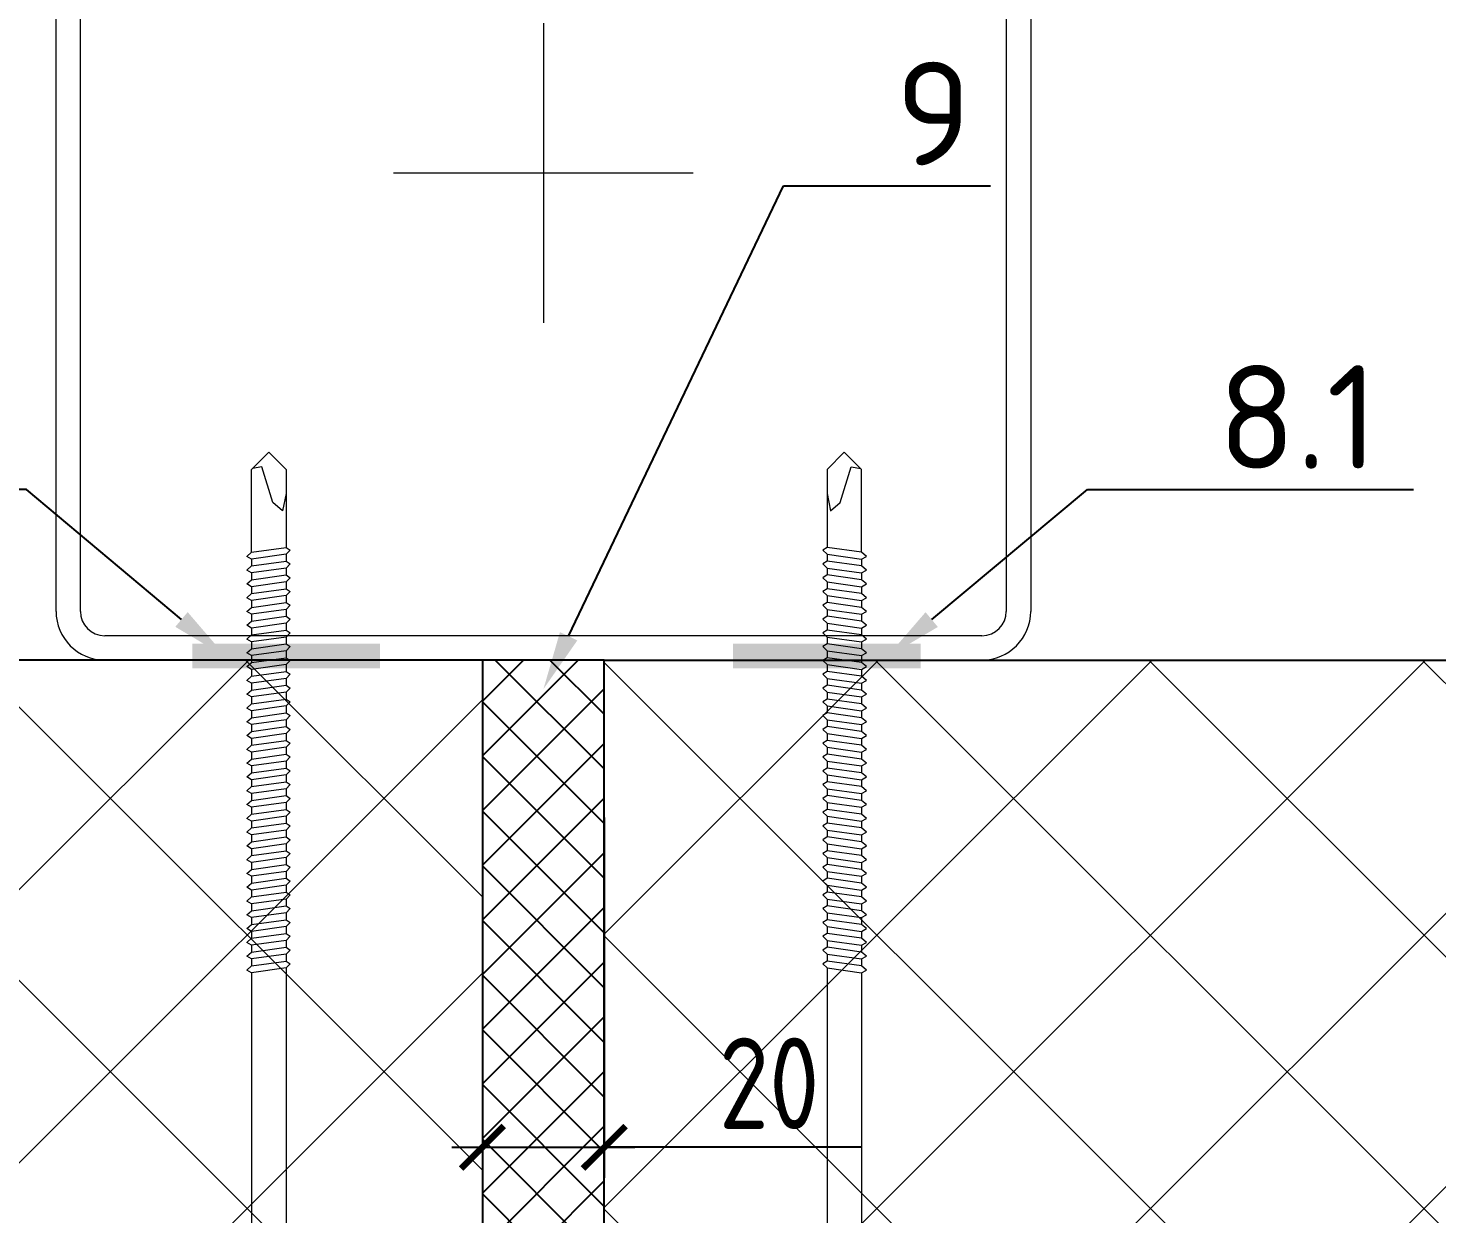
# Model space of a CAD drawing. Header units: millimetres. Extents: x -3689 to 3021565, y -698052 to -604547.
# Drawn here: x 2756806.1 to 2757037.3, y -669231.8 to -669037.1 of the extents above; entities that cross this region are included whole.
import ezdxf
from ezdxf import colors
from ezdxf.entities.mleader import LeaderData, LeaderLine
from ezdxf.math import Vec2, Vec3

# ---------------------------------------------------------------- set-up
doc = ezdxf.new("R2010")
doc.units = ezdxf.units.MM
doc.header["$PDMODE"] = 35
doc.layers.get('0').update_dxf_attribs({"lineweight": 0})
doc.layers.get('Defpoints').update_dxf_attribs({"color": 4})
doc.layers.add('A-FLOR-DIMS', color=133, linetype='Continuous', lineweight=0)
for name, color, linetype in [('A-FLOR-IDEN', 14, 'Continuous'), ('A-WALL-PATT', 181, 'Continuous'), ('S-METL', 14, 'Continuous'), ('S-WALL-PATT', 181, 'Continuous')]:
    doc.layers.add(name, color=color, linetype=linetype)
doc.styles.add('GOST 2.304', font='CS_Gost2304.shx')
doc.styles.add('ЕСКД', font='isocpeur.ttf')
doc.dimstyles.new('001.5', dxfattribs={"dimscale": 10, "dimtxt": 1.5, "dimasz": 0.7, "dimexe": 0.5, "dimexo": 0, "dimgap": 0.3, "dimtad": 1, "dimdec": 0, "dimrnd": 0.001, "dimtxsty": 'GOST 2.304', "dimblk": 'ARCHTICK', "dimcen": 0, "dimdle": 0.5, "dimclrd": 256, "dimclre": 256, "dimclrt": 256, "dimadec": 0, "dimazin": 2, "dimtfac": 0.75, "dimtdec": 0, "dimtmove": 1, "dimatfit": 3, "dimfxl": 1, "dimtolj": 1, "dimarcsym": 0})

# ---------------------------------------------------------------- blocks, each defined once
blk = doc.blocks.new('БК1')
at = {"color": 0, "linetype": 'ByBlock', "lineweight": 0, "ltscale": 60}
for p, q in [((-8180.458553099746, -262123.5185199365), (-8036.458553099746, -262123.5185199365)), ((-8180.458553099746, -262127.5185199365), (-8036.458553099746, -262127.5185199365)), ((-8188.458553099746, -262275.5185199365), (-8188.458553099746, -262131.5185199365)), ((-8184.458553099746, -262275.5185199365), (-8184.458553099746, -262131.5185199365)), ((-8032.458553099746, -262131.5185199365), (-8032.458553099746, -262275.5185199365)), ((-8028.458553099746, -262131.5185199365), (-8028.458553099746, -262275.5185199365)), ((-8108.458553099746, -262178.9185199365), (-8108.458553099746, -262228.1185199365)), ((-8133.058553099746, -262203.5185199365), (-8083.858553099746, -262203.5185199365)), ((-8036.458553099746, -262279.5185199365), (-8180.458553099746, -262279.5185199365)), ((-8036.458553099746, -262283.5185199365), (-8180.458553099746, -262283.5185199365))]:
    blk.add_line(p, q, dxfattribs=at)
for centre, radius, start, end in [((-8180.458553099746, -262131.5185199365), 8.000000000000002, 90, 180), ((-8036.458553099746, -262131.5185199365), 8.000000000000002, 0, 90), ((-8180.458553099746, -262131.5185199365), 4.000000000000001, 90, 180), ((-8036.458553099746, -262131.5185199365), 4.000000000000001, 0, 90), ((-8180.458553099746, -262275.5185199365), 8.000000000000002, 180, 270), ((-8180.458553099746, -262275.5185199365), 4.000000000000001, 180, 270), ((-8036.458553099746, -262275.5185199365), 4.000000000000001, 270, 0), ((-8036.458553099746, -262275.5185199365), 8.000000000000002, 270, 0)]:
    blk.add_arc(centre, radius, start, end, dxfattribs=at)
blk = doc.blocks.new('*U566')
at = {"lineweight": 0}
h = blk.add_hatch(dxfattribs=at)
h.set_pattern_fill('ANSI37', color=181, scale=10, style=0)
h.set_pattern_definition([(45, (90, -734.0553587846589), (-22.45064030267288, 22.45064030267288), []), (135, (90, -734.0553587846589), (-22.45064030267288, -22.45064030267288), [])])
h.paths.add_polyline_path([(0, 265.944641215341), (0, 0), (150, 0), (150, 265.944641215341)])
at = {"color": 5}
blk.add_line((150, 0), (150, 265.944641215341), dxfattribs=at)
at = {"color": 5, "lineweight": 0}
blk.add_line((0, 0), (150, 0), dxfattribs=at)
blk = doc.blocks.new('_ARCHTICK')
at = {"color": 0, "linetype": 'ByBlock', "const_width": 0.15}
blk.add_lwpolyline([(-0.5, -0.5), (0.5, 0.5)], dxfattribs=at)
blk = doc.blocks.new('*D597')
at = {"layer": 'A-FLOR-DIMS', "lineweight": -2, "ltscale": 10, "transparency": 16777216}
for p, q in [((2756880.667155484, -669166.7081351796), (2756880.667155484, -669225.876242116)), ((2756900.667155484, -669166.7081351796), (2756900.667155484, -669225.876242116)), ((2756875.667155484, -669220.876242116), (2756905.667155484, -669220.876242116)), ((2756942.882039781, -669220.876242116), (2756900.667155484, -669220.876242116))]:
    blk.add_line(p, q, dxfattribs=at)
at = {"layer": 'Defpoints', "color": 0, "ltscale": 10, "transparency": 16777216}
for p in [(2756880.667155484, -669166.7081351796), (2756900.667155484, -669166.7081351796), (2756900.667155484, -669220.876242116)]:
    blk.add_point(p, dxfattribs=at)
at = {"layer": 'A-FLOR-DIMS', "lineweight": -2, "ltscale": 10, "transparency": 16777216, "xscale": 7, "yscale": 7, "zscale": 7, "rotation": 180}
blk.add_blockref('_ARCHTICK', (2756880.667155484, -669220.876242116), dxfattribs=at)
at = {"layer": 'A-FLOR-DIMS', "lineweight": -2, "ltscale": 10, "transparency": 16777216, "xscale": 7, "yscale": 7, "zscale": 7}
blk.add_blockref('_ARCHTICK', (2756900.667155484, -669220.876242116), dxfattribs=at)
at = {"layer": 'A-FLOR-DIMS', "ltscale": 10, "transparency": 16777216, "insert": (2756927.739182638, -669210.376242116), "char_height": 15, "attachment_point": 5, "style": 'GOST 2.304'}
blk.add_mtext('\\A1;20', dxfattribs=at)
blk = doc.blocks.new('*U572')
at = {"color": 0, "lineweight": 0, "ltscale": 10}
for p, q in [((0.9999999999995483, 10.75821146399544), (-1.578047253216045e-13, 3.758211464021094)), ((1.999999999999548, 10.75821146399548), (0.9999999999995483, 10.75821146399544)), ((0.9999999999995483, 10.75821146399544), (1.000000000000452, -10.75821146399535)), ((2.000000000000452, -10.75821146399531), (1.999999999999548, 10.75821146399548)), ((4.999999999999596, 9.625768151993025), (1.999999999999596, 9.625768151992899)), ((1.999999999999596, 9.625768151992899), (2.000000000000404, -9.625768151992732)), ((5.000000000000404, -9.625768151992606), (4.999999999999596, 9.625768151993025)), ((-1.000000000000214, 5.095994904011563), (-6.200000000000213, 5.095994904011344)), ((-6.200000000000213, 5.095994904011344), (-6.199999999999785, -5.095994904011865)), ((-2.853031142658489e-13, 6.794659872000921), (-1.000000000000285, 6.794659872000879)), ((-1.000000000000285, 6.794659872000879), (-0.9999999999997147, -6.794659872000962)), ((-0.9999999999997861, -5.095994904011646), (-1.000000000000214, 5.095994904011563)), ((2.853031142658489e-13, -6.794659872000921), (-2.853031142658489e-13, 6.794659872000921)), ((-1.000000000000119, 2.831108280006405), (-6.200000000000118, 2.831108280006187)), ((5.960699671339194, 2.831108280006697), (4.999999999999881, 2.831108280006657)), ((5.960699671339194, 2.831108280006697), (6.413676996087806, 3.623818598440535)), ((6.75340998968594, -2.831108279977059), (5.960699671339194, 2.831108280006697)), ((6.413676996087806, 3.623818598440535), (7.093142983283565, 2.831108280006745)), ((7.093142983283565, 2.831108280006745), (7.885853301688519, -2.831108279977012)), ((8.225586295286144, 2.831108280006792), (7.093142983283565, 2.831108280006745)), ((8.225586295286144, 2.831108280006792), (7.093142983283565, 2.831108280006745)), ((8.225586295286144, 2.831108280006792), (8.678563620122066, 3.623818598440631)), ((9.018296613720201, -2.831108279976964), (8.225586295286144, 2.831108280006792)), ((8.678563620122066, 3.623818598440631), (9.358029607317826, 2.83110828000684)), ((9.358029607317826, 2.83110828000684), (10.15073992572278, -2.831108279976917)), ((10.49047291932041, 2.831108280006887), (9.358029607317826, 2.83110828000684)), ((10.49047291932041, 2.831108280006887), (9.358029607317826, 2.831108280006839)), ((10.49047291932041, 2.831108280006887), (10.94345024406902, 3.623818598440726)), ((11.28318323772536, -2.831108279976869), (10.49047291932041, 2.831108280006887)), ((10.94345024406902, 3.623818598440726), (11.62291623132298, 2.831108280006935)), ((11.62291623132298, 2.831108280006935), (12.41562654969883, -2.831108279976822)), ((12.75535954329646, 2.831108280006982), (11.62291623126478, 2.831108280006935)), ((12.75535954329646, 2.831108280006983), (11.62291623132298, 2.831108280006935)), ((12.75535954329646, 2.831108280006982), (13.20833686810328, 3.623818598440821)), ((13.54806986170141, -2.831108279976774), (12.75535954329646, 2.831108280006982)), ((13.20833686810328, 3.623818598440821), (13.88780285529904, 2.83110828000703)), ((13.88780285529904, 2.83110828000703), (14.68051317370399, -2.831108279976727)), ((15.02024616730162, 2.831108280007077), (13.88780285529904, 2.83110828000703)), ((15.02024616730162, 2.831108280007078), (13.88780285529904, 2.83110828000703)), ((15.02024616730162, 2.831108280007077), (15.47322349210843, 3.623818598440916)), ((15.81295648570657, -2.831108279976679), (15.02024616730162, 2.831108280007077)), ((15.47322349210843, 3.623818598440916), (16.1526894793042, 2.831108280007125)), ((16.1526894793042, 2.831108280007125), (16.94539979768004, -2.831108279976632)), ((17.28513279133588, 2.831108280007173), (16.1526894793042, 2.831108280007125)), ((17.28513279133588, 2.831108280007173), (16.1526894793042, 2.831108280007126)), ((17.28513279133588, 2.831108280007173), (17.73811011608449, 3.623818598441011)), ((18.07784310968262, -2.831108279976584), (17.28513279133588, 2.831108280007173)), ((17.73811011608449, 3.623818598441011), (18.41757610328025, 2.83110828000722)), ((18.41757610328025, 2.83110828000722), (19.2102864216852, -2.831108279976537)), ((19.55001941528283, 2.831108280007268), (18.41757610328025, 2.83110828000722)), ((19.55001941528283, 2.831108280007268), (18.41757610328025, 2.831108280007221)), ((19.55001941528283, 2.831108280007268), (20.00299674011875, 3.623818598441106)), ((20.34272973371688, -2.831108279976489), (19.55001941528283, 2.831108280007268)), ((20.00299674011875, 3.623818598441106), (20.68246272731451, 2.831108280007316)), ((20.68246272731451, 2.831108280007316), (21.47517304571946, -2.831108279976441)), ((21.81490603931709, 2.831108280007363), (20.68246272731451, 2.831108280007316)), ((104.5005885280032, 2.83110828001226), (20.68246272731451, 2.831108280007316)), ((104.5005885280032, 2.83110828001226), (104.9535658528391, 3.623818598446098)), ((105.2932988464372, -2.831108279971497), (104.5005885280032, 2.83110828001226)), ((104.9535658528391, 3.623818598446098), (105.6330318400348, 2.831108280012307)), ((105.6330318400348, 2.831108280012307), (106.4257421584398, -2.83110827997145)), ((106.7654751520374, 2.831108280012355), (105.6330318400348, 2.831108280012307)), ((106.7654751520956, 2.831108280012355), (107.2184524768442, 3.623818598446193)), ((107.5581854704424, -2.831108279971402), (106.7654751520956, 2.831108280012355)), ((107.2184524768442, 3.623818598446193), (107.89791846404, 2.831108280012402)), ((107.89791846404, 2.831108280012402), (108.690628782445, -2.831108279971355)), ((109.0303617760426, 2.83110828001245), (107.89791846404, 2.831108280012402)), ((109.0303617760426, 2.83110828001245), (109.4833391008785, 3.623818598446288)), ((109.8230720944767, -2.831108279971307), (109.0303617760426, 2.83110828001245)), ((109.4833391008785, 3.623818598446288), (110.1628050880743, 2.831108280012497)), ((110.1628050880743, 2.831108280012497), (110.9555154064792, -2.831108279971259)), ((111.2952484000768, 2.831108280012545), (110.1628050880743, 2.831108280012497)), ((111.2952484000768, 2.831108280012545), (111.7482257248255, 3.623818598446383)), ((112.0879587184818, -2.831108279971212), (111.2952484000768, 2.831108280012545)), ((111.7482257248255, 3.623818598446383), (112.4276917120794, 2.831108280012592)), ((112.4276917120794, 2.831108280012592), (113.2204020304553, -2.831108279971164)), ((113.5601350240529, 2.83110828001264), (112.4276917120212, 2.831108280012592)), ((113.5601350240529, 2.83110828001264), (114.0131123488597, 3.623818598446478)), ((114.3528453424579, -2.831108279971117), (113.5601350240529, 2.83110828001264)), ((114.0131123488597, 3.623818598446478), (114.6925783360555, 2.831108280012687)), ((114.6925783360555, 2.831108280012687), (115.4852886544604, -2.831108279971069)), ((115.8250216480581, 2.831108280012735), (114.6925783360555, 2.831108280012687)), ((115.8250216480581, 2.831108280012735), (116.2779989728649, 3.623818598446573)), ((116.617731966463, -2.831108279971022), (115.8250216480581, 2.831108280012735)), ((116.2779989728649, 3.623818598446573), (116.9574649600606, 2.831108280012782)), ((116.9574649600606, 2.831108280012782), (117.7501752784365, -2.831108279970974)), ((118.0899082720923, 2.83110828001283), (116.9574649600606, 2.831108280012782)), ((118.0899082720923, 2.83110828001283), (118.5428855968409, 3.623818598446668)), ((118.8826185904391, -2.831108279970927), (118.0899082720923, 2.83110828001283)), ((118.5428855968409, 3.623818598446668), (119.2223515840367, 2.831108280012878)), ((119.2223515840367, 2.831108280012878), (120.0150619024417, -2.831108279970879)), ((120.3547948960393, 2.831108280012925), (119.2223515840367, 2.831108280012878)), ((120.3547948960393, 2.831108280012925), (120.8077722208752, 3.623818598446763)), ((121.1475052144733, -2.831108279970831), (120.3547948960393, 2.831108280012925)), ((120.8077722208752, 3.623818598446763), (121.4872382080709, 2.831108280012973)), ((121.4872382080709, 2.831108280012973), (122.2799485264759, -2.831108279970784)), ((122.6196815200735, 2.83110828001302), (121.4872382080709, 2.831108280012973)), ((122.6196815200735, 2.83110828001302), (123.0726588448221, 3.623818598446859)), ((123.4123918384203, -2.831108279970736), (122.6196815200735, 2.83110828001302)), ((123.0726588448221, 3.623818598446859), (123.7521248320179, 2.831108280013068)), ((123.7521248320179, 2.831108280013068), (124.5448351504519, -2.831108279970689)), ((124.8845681440496, 2.831108280013115), (123.7521248320179, 2.831108280013068)), ((124.8845681440496, 2.831108280013114), (125.3375454687982, 3.623818598446953)), ((125.6772784623963, -2.831108279970642), (124.8845681440496, 2.831108280013114)), ((125.3375454687982, 3.623818598446953), (126.017011455994, 2.831108280013162)), ((126.017011455994, 2.831108280013162), (126.8097217743989, -2.831108279970595)), ((127.1494547679966, 2.831108280013209), (126.017011455994, 2.831108280013162)), ((127.1494547679966, 2.831108280013209), (127.6024320928325, 3.623818598447048)), ((127.9421650864306, -2.831108279970547), (127.1494547679966, 2.831108280013209)), ((127.6024320928325, 3.623818598447048), (128.2818980800282, 2.831108280013257)), ((128.2818980800282, 2.831108280013257), (129.0746083984332, -2.8311082799705)), ((129.4143413920308, 2.831108280013305), (128.2818980800282, 2.831108280013257)), ((129.4143413920308, 2.831108280013305), (129.8673187167794, 3.623818598447143)), ((130.2070517104358, -2.831108279970452), (129.4143413920308, 2.831108280013305)), ((129.8673187167794, 3.623818598447143), (130.5467847040334, 2.831108280013352)), ((130.5467847040334, 2.831108280013352), (131.3394950224092, -2.831108279970405)), ((131.6792280160069, 2.8311082800134), (130.5467847039752, 2.831108280013352)), ((131.6792280160069, 2.8311082800134), (132.1322053408137, 3.623818598447238)), ((132.4719383344118, -2.831108279970357), (131.6792280160069, 2.8311082800134)), ((132.1322053408137, 3.623818598447238), (132.8116713280095, 2.831108280013447)), ((132.8116713280095, 2.831108280013447), (133.6043816464144, -2.83110827997031)), ((133.944114640012, 2.831108280013495), (132.8116713280095, 2.831108280013447)), ((133.944114640012, 2.831108280013495), (134.3970919648189, 3.623818598447333)), ((134.736824958417, -2.831108279970262), (133.944114640012, 2.831108280013495)), ((134.3970919648189, 3.623818598447333), (135.0765579520146, 2.831108280013543)), ((135.0765579520146, 2.831108280013543), (135.8692682703904, -2.831108279970214)), ((136.2090012640463, 2.83110828001359), (135.0765579520146, 2.831108280013543)), ((136.2090012640463, 2.83110828001359), (136.6619785887949, 3.623818598447428)), ((137.001711582393, -2.831108279970167), (136.2090012640463, 2.83110828001359)), ((136.6619785887949, 3.623818598447428), (137.3414445759907, 2.831108280013638)), ((137.3414445759907, 2.831108280013638), (138.1341548943956, -2.831108279970119)), ((138.4738878879932, 2.831108280013685), (137.3414445759907, 2.831108280013638)), ((138.4738878879932, 2.831108280013685), (138.9268652128292, 3.623818598447524)), ((139.2665982064273, -2.831108279970072), (138.4738878879932, 2.831108280013685)), ((138.9268652128292, 3.623818598447524), (139.6063312000249, 2.831108280013733)), ((139.6063312000249, 2.831108280013733), (140.3990415184299, -2.831108279970024)), ((140.7387745120275, 2.83110828001378), (139.6063312000249, 2.831108280013733)), ((140.7387745120275, 2.83110828001378), (141.1917518367761, 3.623818598447619)), ((141.5314848303742, -2.831108279969976), (140.7387745120275, 2.83110828001378)), ((141.1917518367761, 3.623818598447619), (141.8712178239719, 2.831108280013828)), ((141.8712178239719, 2.831108280013828), (142.6639281424059, -2.831108279969929)), ((143.0036611360036, 2.831108280013875), (141.8712178239719, 2.831108280013828)), ((143.0036611360036, 2.831108280013875), (143.4566384608104, 3.623818598447714)), ((143.7963714544085, -2.831108279969881), (143.0036611360036, 2.831108280013875)), ((143.4566384608104, 3.623818598447714), (144.1361044480061, 2.831108280013923)), ((144.1361044480061, 2.831108280013923), (144.9288147664111, -2.831108279969834)), ((145.2685477600087, 2.83110828001397), (144.1361044480061, 2.831108280013923)), ((145.2685477600087, 2.83110828001397), (145.7215250848446, 3.623818598447809)), ((146.0612580784428, -2.831108279969786), (145.2685477600087, 2.83110828001397)), ((145.7215250848446, 3.623818598447809), (146.4009910720404, 2.831108280014018)), ((146.4009910720404, 2.831108280014018), (147.1937013903871, -2.831108279969739)), ((147.5334343839848, 2.831108280014065), (146.4009910720404, 2.831108280014018)), ((147.533434384043, 2.831108280014065), (147.9864117087916, 3.623818598447904)), ((148.3261447023897, -2.831108279969691), (147.533434384043, 2.831108280014065)), ((147.9864117087916, 3.623818598447904), (148.6658776959873, 2.831108280014113)), ((148.6658776959873, 2.831108280014113), (149.4585880144214, -2.831108279969644)), ((149.798321008019, 2.831108280014161), (148.6658776959873, 2.831108280014113)), ((149.798321008019, 2.831108280014161), (150.2512983328259, 3.623818598447999)), ((150.591031326424, -2.831108279969596), (149.798321008019, 2.831108280014161)), ((150.2512983328259, 3.623818598447999), (150.9307643200216, 2.831108280014208)), ((150.9307643200216, 2.831108280014208), (151.7234746384266, -2.831108279969548)), ((152.0632076320242, 2.831108280014256), (150.9307643200216, 2.831108280014208)), ((152.0632076320242, 2.831108280014256), (152.5161849568019, 3.623818598448094)), ((152.8559179504, -2.831108279969501), (152.0632076320242, 2.831108280014256)), ((152.5161849568019, 3.623818598448094), (153.1956509439977, 2.831108280014303)), ((153.1956509439977, 2.831108280014303), (153.9883612624026, -2.831108279969453)), ((154.3280942560002, 2.831108280014351), (153.1956509439977, 2.831108280014303)), ((154.3280942560002, 2.831108280014351), (154.7810715808071, 3.623818598448189)), ((155.1208045744052, -2.831108279969406), (154.3280942560002, 2.831108280014351)), ((154.7810715808071, 3.623818598448189), (155.4605375680028, 2.831108280014398)), ((155.4605375680028, 2.831108280014398), (156.2532478864078, -2.831108279969358)), ((156.5929808800054, 2.831108280014446), (155.4605375680028, 2.831108280014398)), ((156.5929808800054, 2.831108280014446), (157.0459582048413, 3.623818598448284)), ((157.3856911984394, -2.831108279969311), (156.5929808800054, 2.831108280014446)), ((157.0459582048413, 3.623818598448284), (157.7254241920371, 2.831108280014493)), ((157.7254241920371, 2.831108280014493), (158.518134510442, -2.831108279969263)), ((158.8578675040397, 2.831108280014541), (157.7254241920371, 2.831108280014493)), ((158.8578675040397, 2.831108280014541), (159.3108448287883, 3.623818598448379)), ((159.6505778223864, -2.831108279969216), (158.8578675040397, 2.831108280014541)), ((159.3108448287883, 3.623818598448379), (159.990310815984, 2.831108280014588)), ((159.990310815984, 2.831108280014588), (160.7830211344181, -2.831108279969168)), ((161.1227541280157, 2.831108280014636), (159.990310815984, 2.831108280014588)), ((161.1227541280157, 2.831108280014636), (161.5757314528225, 3.623818598448474)), ((161.9154644464207, -2.831108279969121), (161.1227541280157, 2.831108280014636)), ((161.5757314528225, 3.623818598448474), (162.2551974400183, 2.831108280014683)), ((162.2551974400183, 2.831108280014683), (163.0479077584232, -2.831108279969073)), ((163.3876407520209, 2.831108280014731), (162.2551974400183, 2.831108280014683)), ((163.3876407520209, 2.831108280014731), (163.8406180767986, 3.623818598448569)), ((164.1803510703967, -2.831108279969026), (163.3876407520209, 2.831108280014731)), ((163.8406180767986, 3.623818598448569), (164.5200840639943, 2.831108280014779)), ((164.5200840639943, 2.831108280014779), (165.3127943823993, -2.831108279968978)), ((165.6525273759969, 2.831108280014826), (164.5200840639943, 2.831108280014779)), ((165.6525273759969, 2.831108280014826), (166.1055047008037, 3.623818598448664)), ((166.4452376944019, -2.83110827996893), (165.6525273759969, 2.831108280014826)), ((166.1055047008037, 3.623818598448664), (166.7849706879995, 2.831108280014874)), ((166.7849706879995, 2.831108280014874), (167.5776810064336, -2.831108279968883)), ((167.9174140000312, 2.831108280014921), (166.7849706879995, 2.831108280014874)), ((167.9174140000312, 2.831108280014921), (168.370391324838, 3.62381859844876)), ((168.7101243184361, -2.831108279968835), (167.9174140000312, 2.831108280014921)), ((168.370391324838, 3.62381859844876), (169.0498573120338, 2.831108280014969)), ((169.0498573120338, 2.831108280014969), (169.8425676303805, -2.831108279968788)), ((170.1823006239781, 2.831108280015016), (169.0498573120338, 2.831108280014969)), ((170.1823006240363, 2.831108280015016), (170.6352779488141, 3.623818598448855)), ((170.9750109424122, -2.83110827996874), (170.1823006240363, 2.831108280015016)), ((170.6352779488141, 3.623818598448855), (171.3147439360098, 2.831108280015064)), ((171.3147439360098, 2.831108280015064), (172.1074542544148, -2.831108279968693)), ((172.4471872480124, 2.831108280015112), (171.3147439360098, 2.831108280015064)), ((172.4471872480124, 2.831108280015112), (172.9001645728192, 3.62381859844895)), ((173.2398975664173, -2.831108279968645), (172.4471872480124, 2.831108280015112)), ((172.9001645728192, 3.62381859844895), (173.579630560015, 2.831108280015159)), ((173.5796305600149, 2.831108280015159), (187.1689503039877, 2.83110828001573)), ((173.579630560015, 2.831108280015159), (174.3723408784199, -2.831108279968598)), ((187.168891720008, 2.83110828001573), (190, 1.699364696006077e-11)), ((187.6219276287947, 1.132443311997329), (187.310505717999, 2.689552866004499)), ((181.733222406422, -0.679465987201224), (187.6219276287947, 1.132443311997329)), ((190, 1.699364696006077e-11), (187.1688917200664, -2.83110827996806)), ((180.3742904320306, -2.264886624010712), (181.733222406422, -0.679465987201224)), ((183.2053987120226, -2.831108279968227), (180.3742904320306, -2.264886624010712)), ((-0.9999999999998811, -2.831108279977385), (-6.19999999999988, -2.831108279977603)), ((1.578047253205254e-13, -3.758211463995394), (1.000000000000452, -10.75821146399535)), ((6.75340998968594, -2.831108279977058), (5.000000000000119, -2.831108279977132)), ((7.432875976881695, -3.510574267172757), (6.75340998968594, -2.831108279977059)), ((7.885853301688519, -2.831108279977012), (7.432875976881695, -3.510574267172757)), ((9.018296613720201, -2.831108279976964), (7.885853301688519, -2.831108279977012)), ((9.018296613720201, -2.831108279976963), (7.885853301688519, -2.831108279977011)), ((9.697762600915956, -3.510574267172662), (9.018296613720201, -2.831108279976964)), ((10.15073992572278, -2.831108279976917), (9.697762600915956, -3.510574267172662)), ((11.28318323766715, -2.831108279976869), (10.15073992572278, -2.831108279976917)), ((11.28318323772536, -2.831108279976868), (10.15073992572278, -2.831108279976916)), ((11.96264922492111, -3.510574267172567), (11.28318323772536, -2.831108279976869)), ((12.41562654969883, -2.831108279976822), (11.96264922492111, -3.510574267172567)), ((13.54806986170141, -2.831108279976774), (12.41562654969883, -2.831108279976822)), ((13.54806986170141, -2.831108279976773), (12.41562654969883, -2.83110827997682)), ((14.22753584889717, -3.510574267172472), (13.54806986170141, -2.831108279976774)), ((14.68051317370399, -2.831108279976727), (14.22753584889717, -3.510574267172472)), ((15.81295648570657, -2.831108279976679), (14.68051317370399, -2.831108279976727)), ((15.81295648570657, -2.831108279976678), (14.68051317370399, -2.831108279976725)), ((16.49242247290232, -3.510574267172377), (15.81295648570657, -2.831108279976679)), ((16.94539979768004, -2.831108279976632), (16.49242247290232, -3.510574267172377)), ((18.07784310968262, -2.831108279976584), (16.94539979768004, -2.831108279976632)), ((18.07784310968262, -2.831108279976584), (16.94539979768004, -2.831108279976631)), ((18.75730909687838, -3.510574267172282), (18.07784310968262, -2.831108279976584)), ((19.2102864216852, -2.831108279976537), (18.75730909687838, -3.510574267172282)), ((20.34272973371688, -2.831108279976489), (19.2102864216852, -2.831108279976537)), ((20.34272973371688, -2.831108279976489), (19.2102864216852, -2.831108279976536)), ((21.02219572091264, -3.510574267172187), (20.34272973371688, -2.831108279976489)), ((21.47517304571946, -2.831108279976441), (21.02219572091264, -3.510574267172187)), ((105.2932988464372, -2.831108279971498), (21.47517304571946, -2.831108279976441)), ((105.972764833633, -3.510574267167195), (105.2932988464372, -2.831108279971497)), ((106.4257421584398, -2.83110827997145), (105.972764833633, -3.510574267167195)), ((107.5581854703842, -2.831108279971402), (106.4257421584398, -2.83110827997145)), ((108.2376514576382, -3.5105742671671), (107.5581854704424, -2.831108279971402)), ((108.690628782445, -2.831108279971355), (108.2376514576382, -3.5105742671671)), ((109.8230720944767, -2.831108279971307), (108.690628782445, -2.831108279971355)), ((110.5025380816724, -3.510574267167005), (109.8230720944767, -2.831108279971307)), ((110.9555154064792, -2.831108279971259), (110.5025380816724, -3.510574267167005)), ((112.0879587184236, -2.831108279971212), (110.9555154064792, -2.831108279971259)), ((112.7674247056776, -3.51057426716691), (112.0879587184818, -2.831108279971212)), ((113.2204020304553, -2.831108279971164), (112.7674247056776, -3.51057426716691)), ((114.3528453424579, -2.831108279971117), (113.2204020304553, -2.831108279971164)), ((115.0323113296536, -3.510574267166815), (114.3528453424579, -2.831108279971117)), ((115.4852886544604, -2.831108279971069), (115.0323113296536, -3.510574267166815)), ((116.617731966463, -2.831108279971022), (115.4852886544604, -2.831108279971069)), ((117.2971979536588, -3.510574267166719), (116.617731966463, -2.831108279971022)), ((117.7501752784365, -2.831108279970974), (117.2971979536588, -3.510574267166719)), ((118.8826185904391, -2.831108279970927), (117.7501752784365, -2.831108279970974)), ((119.5620845776348, -3.510574267166624), (118.8826185904391, -2.831108279970927)), ((120.0150619024417, -2.831108279970879), (119.5620845776348, -3.510574267166624)), ((121.1475052144733, -2.831108279970831), (120.0150619024417, -2.831108279970879)), ((121.8269712016691, -3.510574267166529), (121.1475052144733, -2.831108279970831)), ((122.2799485264759, -2.831108279970784), (121.8269712016691, -3.510574267166529)), ((123.4123918384203, -2.831108279970736), (122.2799485264759, -2.831108279970784)), ((124.0918578256743, -3.510574267166434), (123.4123918384203, -2.831108279970736)), ((124.5448351504519, -2.831108279970689), (124.0918578256743, -3.510574267166434)), ((125.6772784623963, -2.831108279970641), (124.5448351504519, -2.831108279970689)), ((126.3567444495921, -3.51057426716634), (125.6772784623963, -2.831108279970642)), ((126.8097217743989, -2.831108279970595), (126.3567444495921, -3.51057426716634)), ((127.9421650864306, -2.831108279970547), (126.8097217743989, -2.831108279970595)), ((128.6216310736264, -3.510574267166245), (127.9421650864306, -2.831108279970547)), ((129.0746083984332, -2.8311082799705), (128.6216310736264, -3.510574267166245)), ((130.2070517103776, -2.831108279970452), (129.0746083984332, -2.8311082799705)), ((130.8865176976315, -3.51057426716615), (130.2070517104358, -2.831108279970452)), ((131.3394950224092, -2.831108279970405), (130.8865176976315, -3.51057426716615)), ((132.4719383344118, -2.831108279970357), (131.3394950224092, -2.831108279970405)), ((133.1514043216076, -3.510574267166055), (132.4719383344118, -2.831108279970357)), ((133.6043816464144, -2.83110827997031), (133.1514043216076, -3.510574267166055)), ((134.736824958417, -2.831108279970262), (133.6043816464144, -2.83110827997031)), ((135.4162909456127, -3.51057426716596), (134.736824958417, -2.831108279970262)), ((135.8692682703904, -2.831108279970214), (135.4162909456127, -3.51057426716596)), ((137.001711582393, -2.831108279970167), (135.8692682703904, -2.831108279970214)), ((137.6811775695888, -3.510574267165865), (137.001711582393, -2.831108279970167)), ((138.1341548943956, -2.831108279970119), (137.6811775695888, -3.510574267165865)), ((139.2665982064273, -2.831108279970072), (138.1341548943956, -2.831108279970119)), ((139.946064193623, -3.51057426716577), (139.2665982064273, -2.831108279970072)), ((140.3990415184299, -2.831108279970024), (139.946064193623, -3.51057426716577)), ((141.5314848303742, -2.831108279969976), (140.3990415184299, -2.831108279970024)), ((142.2109508176282, -3.510574267165675), (141.5314848303742, -2.831108279969976)), ((142.6639281424059, -2.831108279969929), (142.2109508176282, -3.510574267165675)), ((143.7963714544085, -2.831108279969881), (142.6639281424059, -2.831108279969929)), ((144.4758374416043, -3.51057426716558), (143.7963714544085, -2.831108279969881)), ((144.9288147664111, -2.831108279969834), (144.4758374416043, -3.51057426716558)), ((146.0612580784428, -2.831108279969786), (144.9288147664111, -2.831108279969834)), ((146.7407240656385, -3.510574267165484), (146.0612580784428, -2.831108279969786)), ((147.1937013903871, -2.831108279969739), (146.7407240656385, -3.510574267165484)), ((148.3261447023897, -2.831108279969691), (147.1937013903871, -2.831108279969739)), ((149.0056106895855, -3.510574267165389), (148.3261447023897, -2.831108279969691)), ((149.4585880144214, -2.831108279969644), (149.0056106895855, -3.510574267165389)), ((150.591031326424, -2.831108279969596), (149.4585880144214, -2.831108279969644)), ((151.2704973136197, -3.510574267165294), (150.591031326424, -2.831108279969596)), ((151.7234746384266, -2.831108279969548), (151.2704973136197, -3.510574267165294)), ((152.8559179504, -2.831108279969501), (151.7234746384266, -2.831108279969548)), ((153.5353839376249, -3.510574267165199), (152.8559179504, -2.831108279969501)), ((153.9883612624026, -2.831108279969453), (153.5353839376249, -3.510574267165199)), ((155.1208045744052, -2.831108279969406), (153.9883612624026, -2.831108279969453)), ((155.8002705616009, -3.510574267165104), (155.1208045744052, -2.831108279969406)), ((156.2532478864078, -2.831108279969358), (155.8002705616009, -3.510574267165104)), ((157.3856911984394, -2.831108279969311), (156.2532478864078, -2.831108279969358)), ((158.0651571856352, -3.510574267165009), (157.3856911984394, -2.831108279969311)), ((158.518134510442, -2.831108279969263), (158.0651571856352, -3.510574267165009)), ((159.6505778223864, -2.831108279969216), (158.5181345103838, -2.831108279969263)), ((160.3300438095822, -3.510574267164914), (159.6505778223864, -2.831108279969216)), ((160.7830211344181, -2.831108279969168), (160.3300438095822, -3.510574267164914)), ((161.9154644464207, -2.831108279969121), (160.7830211344181, -2.831108279969168)), ((162.5949304336164, -3.510574267164818), (161.9154644464207, -2.831108279969121)), ((163.0479077584232, -2.831108279969073), (162.5949304336164, -3.510574267164818)), ((164.1803510703967, -2.831108279969026), (163.0479077584232, -2.831108279969073)), ((164.8598170576507, -3.510574267164723), (164.1803510703967, -2.831108279969026)), ((165.3127943823993, -2.831108279968978), (164.8598170576507, -3.510574267164723)), ((166.4452376944019, -2.83110827996893), (165.3127943823993, -2.831108279968978)), ((167.1247036815976, -3.510574267164628), (166.4452376944019, -2.83110827996893)), ((167.5776810064336, -2.831108279968883), (167.1247036815976, -3.510574267164628)), ((168.7101243184361, -2.831108279968835), (167.5776810064336, -2.831108279968883)), ((169.3895903056319, -3.510574267164533), (168.7101243184361, -2.831108279968835)), ((169.8425676303805, -2.831108279968788), (169.3895903056319, -3.510574267164533)), ((170.9750109424122, -2.83110827996874), (169.8425676303805, -2.831108279968788)), ((171.6544769296079, -3.510574267164438), (170.9750109424122, -2.83110827996874)), ((172.1074542544148, -2.831108279968693), (171.6544769296079, -3.510574267164438)), ((173.2398975664173, -2.831108279968645), (172.1074542544148, -2.831108279968693)), ((173.9193635536131, -3.510574267164343), (173.2398975664173, -2.831108279968645)), ((174.3723408784199, -2.831108279968598), (173.9193635536131, -3.510574267164343)), ((187.1689503040461, -2.83110827996806), (174.3723408784199, -2.831108279968598)), ((-6.199999999999785, -5.095994904011865), (-0.9999999999997861, -5.095994904011646)), ((-0.9999999999997147, -6.794659872000962), (2.853031142658489e-13, -6.794659872000921)), ((1.000000000000452, -10.75821146399535), (2.000000000000452, -10.75821146399531)), ((2.000000000000404, -9.625768151992732), (5.000000000000404, -9.625768151992606))]:
    blk.add_line(p, q, dxfattribs=at)

msp = doc.modelspace()

# ---------------------------------------------------------------- hatches: boundary and pattern name
at = {"layer": 'A-WALL-PATT'}
h = msp.add_hatch(dxfattribs=at)
h.set_pattern_fill('ANSI37', color=250, scale=2, angle=90)
h.set_pattern_definition([(135, (2769578.688077053, -912799.9776514946), (-4.490128060534577, -4.490128060534576), []), (225, (2769578.688077053, -912799.9776514946), (4.490128060534576, -4.490128060534577), [])])
h.paths.add_polyline_path([(2756900.667155484, -669140.8515980368), (2756880.667155484, -669140.8515980368), (2756880.667155484, -669290.8515980368), (2756900.667155484, -669290.8515980368)])
at = {"layer": 'S-WALL-PATT', "lineweight": 0, "ltscale": 10}
h = msp.add_hatch(color=250, dxfattribs=at)
h.dxf.hatch_style = 1
h.paths.add_polyline_path([(2756833.048554673, -669138.1550276098), (2756833.048554673, -669142.1873928844), (2756863.869812007, -669142.1873928844), (2756863.869812007, -669138.1550276098)])
h = msp.add_hatch(color=250, dxfattribs=at)
h.dxf.hatch_style = 1
h.paths.add_polyline_path([(2756952.623235038, -669138.1550276098), (2756952.623235038, -669142.1873928844), (2756921.801977705, -669142.1873928844), (2756921.801977705, -669138.1550276098)])

# ---------------------------------------------------------------- linework, layer by layer
at = {"layer": 'A-WALL-PATT', "color": 250, "ltscale": 10}
msp.add_lwpolyline([(2756880.667155484, -669290.8515980368), (2756900.667155484, -669290.8515980368), (2756900.667155484, -669140.8515980368), (2756880.667155484, -669140.8515980368)], close=True, dxfattribs=at)

# ---------------------------------------------------------------- block references
at = {"layer": 'A-WALL-PATT', "color": 250, "lineweight": 0, "rotation": 89.99999999999997}
msp.add_blockref('*U566', (2756880.667155484, -669290.8515980368), dxfattribs=at)
at = {"layer": 'A-WALL-PATT', "color": 250, "lineweight": 0, "xscale": -1, "rotation": 270.0000000000001}
msp.add_blockref('*U566', (2756900.667155484, -669290.8515980368), dxfattribs=at)
at = {"layer": 'S-METL', "color": 250}
msp.add_blockref('БК1', (2764999.125708584, -406857.3330781003), dxfattribs=at)
at = {"layer": 'S-METL', "color": 250, "rotation": 90.00000000000001}
msp.add_blockref('*U572', (2756845.601732497, -669296.716656632), dxfattribs=at)
at = {"layer": 'S-METL', "color": 250, "xscale": -1, "rotation": 270}
msp.add_blockref('*U572', (2756940.070057215, -669296.716656632), dxfattribs=at)

# ---------------------------------------------------------------- dimensions: what is measured, and where the dimension line sits
at = {"layer": 'A-FLOR-DIMS', "color": 250, "ltscale": 10}
dim = msp.add_linear_dim(base=(2756900.667155484, -669220.876242116), p1=(2756880.667155484, -669166.7081351796), p2=(2756900.667155484, -669166.7081351796), dimstyle='001.5', dxfattribs=at)
dim.commit()
dim.dimension.update_dxf_attribs({"geometry": '*D597', "text_midpoint": (2756927.739182638, -669228.3010788137), "dimtype": 160})

# ---------------------------------------------------------------- leaders
at = {"layer": 'A-FLOR-IDEN', "color": 250}
ml = msp.add_multileader_mtext('Standard', dxfattribs=at)
ml.set_content('9', color=250, style='ЕСКД')
ml.set_leader_properties()
ml.build(insert=Vec2(0, 0))
ml.multileader.update_dxf_attribs({"text_left_attachment_type": 6, "text_right_attachment_type": 6, "dogleg_length": 20.96987534605703, "arrow_head_size": 9.600000000000001})
ctx = ml.context
ctx.base_point, ctx.char_height, ctx.arrow_head_size, ctx.landing_gap_size, ctx.plane_origin = Vec3(2756951.067641553, -669062.9878920336), 17, 9.600000000000001, 0, Vec3(2756922.645548073, -668911.3327054875)
ctx.left_attachment, ctx.right_attachment, ctx.text_align_type = 6, 6, 2
notes = []
notes.append((ctx, [(0, (1, 1, 0), (2756930.097766208, -669062.9878920336), (1, 0), 20.96987534605703, [(0, [(2756890.688368934, -669145.6089118009)], 0, [])])]))
ctx.mtext.insert, ctx.mtext.defined_height, ctx.mtext.alignment, ctx.mtext.flow_direction = Vec3(2756960.999881747, -669042.5878920336), 125.4088915666272, 3, 5
ml = msp.add_multileader_mtext('Standard', dxfattribs=at)
ml.set_content('8.1', color=250, style='ЕСКД')
ml.set_leader_properties()
ml.build(insert=Vec2(0, 0))
ml.multileader.update_dxf_attribs({"text_left_attachment_type": 6, "text_right_attachment_type": 6, "dogleg_length": 20.96987534605703, "arrow_head_size": 9.600000000000001})
ctx = ml.context
ctx.base_point, ctx.char_height, ctx.arrow_head_size, ctx.landing_gap_size, ctx.plane_origin = Vec3(2756762.743941847, -669112.8238525307), 17, 9.600000000000001, 0, Vec3(2756813.115063429, -668961.1686659845)
ctx.left_attachment, ctx.right_attachment = 6, 6
notes.append((ctx, [(0, (1, 1, 0), (2756805.813817193, -669112.8238525307), (-1, 0), 20.96987534605703, [(0, [(2756838.616511327, -669140.3596018015)], 0, [])])]))
ctx.mtext.insert, ctx.mtext.defined_height, ctx.mtext.flow_direction = Vec3(2756758.085022009, -669092.4238525307), 125.4088915666272, 5
ml = msp.add_multileader_mtext('Standard', dxfattribs=at)
ml.set_content('8.1', color=250, style='ЕСКД')
ml.set_leader_properties()
ml.build(insert=Vec2(0, 0))
ml.multileader.update_dxf_attribs({"text_left_attachment_type": 6, "text_right_attachment_type": 6, "dogleg_length": 20.96987534605703, "arrow_head_size": 9.600000000000001})
ctx = ml.context
ctx.base_point, ctx.char_height, ctx.arrow_head_size, ctx.landing_gap_size, ctx.plane_origin = Vec3(2757000.978819763, -669112.8238525307), 17, 9.600000000000001, 0, Vec3(2756972.556726282, -668961.1686659845)
ctx.left_attachment, ctx.right_attachment, ctx.text_align_type = 6, 6, 2
notes.append((ctx, [(0, (1, 1, 0), (2756980.008944417, -669112.8238525307), (1, 0), 20.96987534605703, [(0, [(2756947.055278385, -669140.3596018015)], 0, [])])]))
ctx.mtext.insert, ctx.mtext.defined_height, ctx.mtext.alignment, ctx.mtext.flow_direction = Vec3(2757027.737739602, -669092.4238525307), 125.4088915666272, 3, 5
for ctx, leaders in notes:
    for number, flags, end, landing, length, lines in leaders:
        leader = LeaderData()
        leader.index, (leader.has_last_leader_line, leader.has_dogleg_vector, leader.attachment_direction) = number, flags
        leader.last_leader_point, leader.dogleg_vector, leader.dogleg_length = Vec3(end), Vec3(landing), length
        for number, points, colour, breaks in lines:
            line = LeaderLine()
            line.index, line.vertices, line.color, line.breaks = number, Vec3.list(points), colors.encode_raw_color(colour), breaks
            leader.lines.append(line)
        ctx.leaders.append(leader)

doc.saveas('drawing.dxf')
